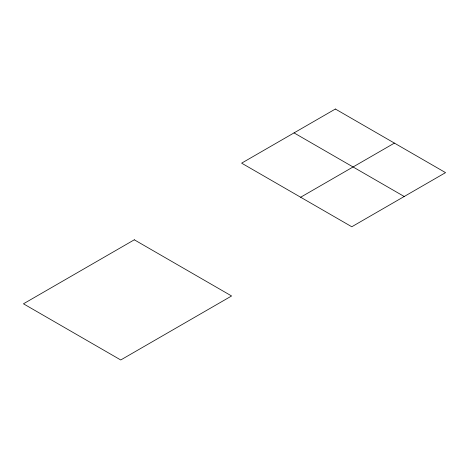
<?xml version="1.0" encoding="UTF-8"?>
<svg xmlns="http://www.w3.org/2000/svg" width="469" height="469" viewBox="0 0 469 469"><rect width="100%" height="100%" fill="white"/><g stroke="black" fill="none" stroke-linecap="round" stroke-linejoin="round"><path stroke-width="0.7" d="M300.647 197.238L394.411 143.104M294.045 132.897L404.214 196.499M335.382 109.025L241.623 163.159L351.791 226.762L445.55 172.633L335.382 109.025M134.304 239.8L23.45 303.801L120.744 359.975L231.592 295.974L134.304 239.8"/></g></svg>
